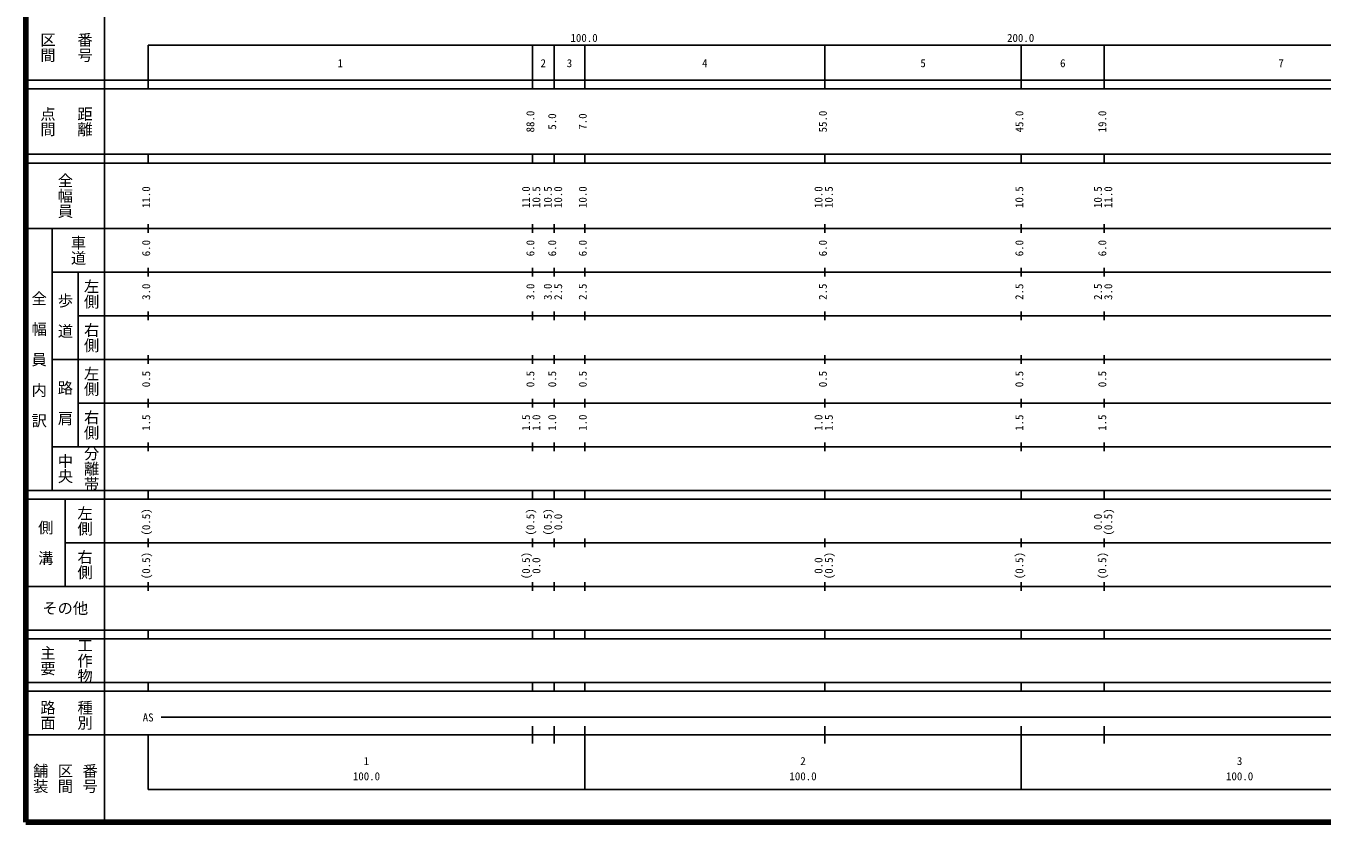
# Model space of a CAD drawing. Units: millimetres on the paper, enlarged 1000 times. Extents: x 40000 to 680000, y 20000 to 380000.
# Drawn here: x 40000 to 336888, y 20000 to 202409 of the extents above; entities that cross this region are included whole.
import ezdxf
from ezdxf.enums import TextEntityAlignment as Align

# ---------------------------------------------------------------- set-up
doc = ezdxf.new("R2010")
doc.units = ezdxf.units.MM
doc.header["$LTSCALE"] = 1000
doc.layers.add('M-TTL', color=2, linetype='Continuous', lineweight=140)
doc.layers.add('M-TTL-BAND', color=7, linetype='Continuous', lineweight=25)
doc.styles.add('@ＭＳ ゴシック', font='')
doc.styles.add('ＭＳ ゴシック', font='')
doc.styles.get('@ＭＳ ゴシック').set_extended_font_data('@MS Gothic')
doc.styles.get('ＭＳ ゴシック').set_extended_font_data('MS Gothic')

msp = doc.modelspace()

# ---------------------------------------------------------------- linework, layer by layer
at = {"layer": 'M-TTL'}
for p, q in [((40000, 380000), (40000, 20000)), ((40000, 20000), (680000, 20000))]:
    msp.add_line(p, q, dxfattribs=at)
at = {"layer": 'M-TTL-BAND'}
for p, q in [((58000, 370000), (58000, 20000)), ((68000, 198000), (579000, 198000)), ((68000, 198000), (68000, 188000)), ((156000, 188000), (156000, 198000)), ((161000, 188000), (161000, 198000)), ((168000, 188000), (168000, 198000)), ((223000, 188000), (223000, 198000)), ((268000, 188000), (268000, 198000)), ((287000, 188000), (287000, 198000)), ((40000, 190000), (579000, 190000)), ((40000, 188000), (579000, 188000)), ((40000, 173000), (579000, 173000)), ((68000, 171000), (68000, 173000)), ((156000, 171000), (156000, 173000)), ((161000, 171000), (161000, 173000)), ((168000, 171000), (168000, 173000)), ((223000, 171000), (223000, 173000)), ((268000, 171000), (268000, 173000)), ((287000, 171000), (287000, 173000)), ((40000, 171000), (579000, 171000)), ((40000, 156000), (579000, 156000)), ((46000, 96000), (46000, 156000)), ((68000, 155000), (68000, 157000)), ((156000, 155000), (156000, 157000)), ((161000, 155000), (161000, 157000)), ((168000, 155000), (168000, 157000)), ((223000, 155000), (223000, 157000)), ((268000, 155000), (268000, 157000)), ((287000, 155000), (287000, 157000)), ((46000, 146000), (579000, 146000)), ((52000, 146000), (52000, 106000)), ((68000, 145000), (68000, 147000)), ((156000, 145000), (156000, 147000)), ((161000, 145000), (161000, 147000)), ((168000, 145000), (168000, 147000)), ((223000, 145000), (223000, 147000)), ((268000, 145000), (268000, 147000)), ((287000, 145000), (287000, 147000)), ((68000, 135000), (68000, 137000)), ((156000, 135000), (156000, 137000)), ((161000, 135000), (161000, 137000)), ((168000, 135000), (168000, 137000)), ((223000, 135000), (223000, 137000)), ((268000, 135000), (268000, 137000)), ((287000, 135000), (287000, 137000)), ((52000, 136000), (579000, 136000)), ((46000, 126000), (579000, 126000)), ((68000, 125000), (68000, 127000)), ((156000, 125000), (156000, 127000)), ((161000, 125000), (161000, 127000)), ((168000, 125000), (168000, 127000)), ((223000, 125000), (223000, 127000)), ((268000, 125000), (268000, 127000)), ((287000, 125000), (287000, 127000)), ((52000, 116000), (579000, 116000)), ((68000, 115000), (68000, 117000)), ((156000, 115000), (156000, 117000)), ((161000, 115000), (161000, 117000)), ((168000, 115000), (168000, 117000)), ((223000, 115000), (223000, 117000)), ((268000, 115000), (268000, 117000)), ((287000, 115000), (287000, 117000)), ((68000, 105000), (68000, 107000)), ((156000, 105000), (156000, 107000)), ((161000, 105000), (161000, 107000)), ((168000, 105000), (168000, 107000)), ((223000, 105000), (223000, 107000)), ((268000, 105000), (268000, 107000)), ((287000, 105000), (287000, 107000)), ((46000, 106000), (579000, 106000)), ((40000, 96000), (579000, 96000)), ((68000, 94000), (68000, 96000)), ((156000, 94000), (156000, 96000)), ((161000, 94000), (161000, 96000)), ((168000, 94000), (168000, 96000)), ((223000, 94000), (223000, 96000)), ((268000, 94000), (268000, 96000)), ((287000, 94000), (287000, 96000)), ((40000, 94000), (579000, 94000)), ((49000, 94000), (49000, 74000)), ((49000, 84000), (579000, 84000)), ((68000, 83000), (68000, 85000)), ((156000, 83000), (156000, 85000)), ((161000, 83000), (161000, 85000)), ((168000, 83000), (168000, 85000)), ((223000, 83000), (223000, 85000)), ((268000, 83000), (268000, 85000)), ((287000, 83000), (287000, 85000)), ((68000, 73000), (68000, 75000)), ((156000, 73000), (156000, 75000)), ((161000, 73000), (161000, 75000)), ((168000, 73000), (168000, 75000)), ((223000, 73000), (223000, 75000)), ((268000, 73000), (268000, 75000)), ((287000, 73000), (287000, 75000)), ((40000, 74000), (579000, 74000)), ((40000, 64000), (579000, 64000)), ((68000, 62000), (68000, 64000)), ((156000, 62000), (156000, 64000)), ((161000, 62000), (161000, 64000)), ((168000, 62000), (168000, 64000)), ((223000, 62000), (223000, 64000)), ((268000, 62000), (268000, 64000)), ((287000, 62000), (287000, 64000)), ((40000, 62000), (579000, 62000)), ((40000, 52000), (579000, 52000)), ((68000, 50000), (68000, 52000)), ((156000, 50000), (156000, 52000)), ((161000, 50000), (161000, 52000)), ((168000, 50000), (168000, 52000)), ((223000, 50000), (223000, 52000)), ((268000, 50000), (268000, 52000)), ((287000, 50000), (287000, 52000)), ((40000, 50000), (579000, 50000)), ((71000, 44000), (515000, 44000)), ((156000, 38000), (156000, 42000)), ((161000, 38000), (161000, 42000)), ((168000, 27500), (168000, 42000)), ((223000, 38000), (223000, 42000)), ((268000, 27500), (268000, 42000)), ((287000, 38000), (287000, 42000)), ((40000, 40000), (579000, 40000)), ((68000, 40000), (68000, 27500)), ((68000, 27500), (579000, 27500))]:
    msp.add_line(p, q, dxfattribs=at)

# ---------------------------------------------------------------- texts
at = {"layer": 'M-TTL-BAND', "style": '@ＭＳ ゴシック'}
for s, p in [('区間', (45000, 197500)), ('番号', (53500, 197500)), ('点間', (45000, 180500)), ('距離', (53500, 180500)), ('全幅員', (49000, 163500)), ('車道', (52000, 151000)), ('左側', (55000, 141000)), ('全\u3000幅\u3000員\u3000内\u3000訳', (43000, 126000)), ('歩\u3000道', (49000, 136000)), ('右側', (55000, 131000)), ('左側', (55000, 121000)), ('路\u3000肩', (49000, 116000)), ('右側', (55000, 111000)), ('中央', (49000, 101000)), ('分離帯', (55000, 101000)), ('左側', (53500, 89000)), ('側\u3000溝', (44500, 84000)), ('右側', (53500, 79000)), ('主要', (45000, 57000)), ('工作物', (53500, 57000)), ('路面', (45000, 44500)), ('種別', (53500, 44500)), ('舗装', (43333, 30000)), ('区間', (49000, 30000)), ('番号', (54667, 30000))]:
    msp.add_text(s, height=2566, rotation=270, dxfattribs=at).set_placement(p, align=Align.MIDDLE_CENTER)
at = {"layer": 'M-TTL-BAND', "style": 'ＭＳ ゴシック'}
for s, p in [('100.0', (167844, 198195)), ('200.0', (267844, 198195)), ('1', (112000, 192405)), ('2', (158500, 192405)), ('3', (164500, 192405)), ('4', (195500, 192405)), ('5', (245500, 192405)), ('6', (277500, 192405)), ('7', (327500, 192405)), ('AS', (68000, 42500)), ('1', (118000, 32523)), ('2', (218000, 32523)), ('3', (318000, 32523)), ('100.0', (118000, 29033)), ('100.0', (218000, 29033)), ('100.0', (318000, 29033))]:
    msp.add_text(s, height=1833, dxfattribs=at).set_placement(p, align=Align.BOTTOM_CENTER)
for s, p in [('88.0', (157000, 180500)), ('5.0', (162000, 180500)), ('7.0', (169000, 180500)), ('55.0', (224000, 180500)), ('45.0', (269000, 180500)), ('19.0', (288000, 180500)), ('11.0', (69000, 163174)), ('11.0', (156000, 163174)), ('10.5', (158370, 163174)), ('10.5', (161000, 163174)), ('10.0', (163370, 163174)), ('10.0', (169000, 163174)), ('10.0', (223000, 163174)), ('10.5', (225370, 163174)), ('10.5', (269000, 163174)), ('10.5', (287000, 163174)), ('11.0', (289370, 163174)), ('6.0', (69000, 151500)), ('6.0', (157000, 151500)), ('6.0', (162000, 151500)), ('6.0', (169000, 151500)), ('6.0', (224000, 151500)), ('6.0', (269000, 151500)), ('6.0', (288000, 151500)), ('3.0', (69000, 141500)), ('3.0', (157000, 141500)), ('3.0', (161000, 141500)), ('2.5', (163370, 141500)), ('2.5', (169000, 141500)), ('2.5', (224000, 141500)), ('2.5', (269000, 141500)), ('2.5', (287000, 141500)), ('3.0', (289370, 141500)), ('0.5', (69000, 121500)), ('0.5', (157000, 121500)), ('0.5', (162000, 121500)), ('0.5', (169000, 121500)), ('0.5', (224000, 121500)), ('0.5', (269000, 121500)), ('0.5', (288000, 121500)), ('1.5', (69000, 111500)), ('1.5', (156000, 111500)), ('1.0', (158370, 111500)), ('1.0', (162000, 111500)), ('1.0', (169000, 111500)), ('1.0', (223000, 111500)), ('1.5', (225370, 111500)), ('1.5', (269000, 111500)), ('1.5', (288000, 111500)), ('(0.5)', (69000, 88764)), ('(0.5)', (157000, 88764)), ('(0.5)', (161000, 88764)), ('0.0', (163370, 88764)), ('0.0', (287000, 88764)), ('(0.5)', (289370, 88764)), ('(0.5)', (69000, 78764)), ('(0.5)', (156000, 78764)), ('0.0', (158370, 78764)), ('0.0', (223000, 78764)), ('(0.5)', (225370, 78764)), ('(0.5)', (269000, 78764)), ('(0.5)', (288000, 78764))]:
    msp.add_text(s, height=1833, rotation=90, dxfattribs=at).set_placement(p, align=Align.BOTTOM_CENTER)
msp.add_text('その他', height=2566, dxfattribs=at).set_placement((49000, 69000), align=Align.MIDDLE_CENTER)

doc.saveas('drawing.dxf')
